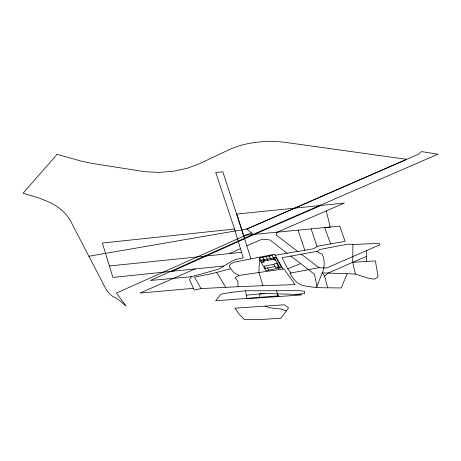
<?xml version="1.0" encoding="UTF-8"?>
<svg xmlns="http://www.w3.org/2000/svg" width="461" height="461" viewBox="0 0 461 461"><rect width="100%" height="100%" fill="white"/><g stroke="black" fill="none" stroke-linecap="round" stroke-linejoin="round"><path stroke-width="0.69" d="M327.69 287.779C320.366 287.929 313.088 287.359 305.879 286.091C297.864 285.054 293.634 279.936 289.877 273.217L319.047 267.685L326.676 268.008L379.749 244.82L379.092 243.345L352.919 244.48L352.671 262.315L355.35 274.082L368.587 278.265L374.303 279.199L378.141 276.9L375.404 260.897L352.671 262.315L328.197 273.091L324.579 276.22L327.69 287.779L341.238 287.958L347.173 273.713L355.35 274.082M366.334 261.335L366.754 250.513M283.083 268.994L274.998 254.916L274.209 254.288L259.601 257.192L258.892 272.491L262.908 285.682L295.086 284.633L283.861 268.884L238.925 275.43L234.931 277.845L237.853 280.974L238.095 286.713L262.908 285.682M259.543 297.829L259.889 293.922L264.845 293.45L301.269 294.573L301.258 294.977L246.963 298.722L245.511 290.741L230.742 292.435L220.923 294.153L215.644 300.854L278.144 295.876L278.421 296.527L276.537 290.764L245.511 290.741M316.448 287.56L322.268 272.658L324.579 276.22M244.664 238.752L222.87 171.855L215.713 172.443L234.522 229.019L243.235 257.901L236.009 259.382L232.004 261.105L218.595 269.166L191.528 276.692L189.483 279.464L194.225 290.119L200.967 288.58L238.095 286.713M286.316 310.945L288.586 307.879L284.379 304.779L234.897 308.184L239.207 314.252L244.33 319.594L260.062 319.565L280.853 318.234L286.316 310.945L281.515 309.089L269.518 307.758L265.075 306.104M319.271 205.635L344.384 203.03L277.061 232.24L276.162 235.041L297.812 251.533L313.613 248.721L317.594 246.197L345.133 241.339L339.711 226.115L252.83 234.522L150.378 280.472L191.534 276.686M251.291 232.811L116.431 293.052L125.888 305.822C121.969 302.871 118.708 299.01 113.93 297.132C107.943 294.147 105.252 287.745 102.33 282.132L71.155 222.11C68.332 216.699 64.286 211.962 59.411 208.297A67.22 38.81 0 0 0 48.192 201.693L39.421 198.161L23.05 193.211L57.106 154.331L81.499 161.183L91.399 163.269L144.794 171.711L159.31 172.379L173.722 171.204L187.368 168.253L199.555 163.667L228.143 150.13A66.816 38.574 0 0 1 248.156 143.613C260.615 141.152 273.454 140.801 286.039 142.484L406.711 159.333L419.061 153.986L421.475 151.583L437.95 154.187L252.83 234.522M259.601 257.192L250.94 258.886L236.764 214.06L320.983 205.462L254.432 234.372L172.224 271.258L112.905 277.441L102.354 243.033L234.522 229.019M195.216 268.849L140 293.063L193.436 288.344M229.359 253.608L240.429 248.669M246.929 228.979L406.711 159.333L246.929 228.979L253.101 234.401M246.9 245.782L262.332 239.126L269.95 239.956L287.07 253.245L297.604 251.372M352.671 262.315L366.524 256.431M352.919 244.48L347.657 244.186L319.836 249.453L317.669 251.216L282.103 257.716L287.722 268.849L300.699 263.583L314.494 274.335L316.955 286.269M200.967 288.58L194.507 277.142L213.455 273.264L230.65 268.7L234.102 272.641L238.925 275.43M250.94 258.886L234.142 262.182L230.218 264.297L229.342 266.562L230.65 268.7M261.347 262.626L264.118 262.096L262.885 259.946M275.373 259.941L274.232 260.16L272.998 258.01M273.782 264.297L264.297 266.112L265.559 268.302M264.7 268.469L275.038 266.487M278.732 265.784L277.585 266.003L278.819 268.152M287.07 253.245L275.447 255.279L274.209 254.288M88.887 256.241L247.108 228.91M170.558 271.431L223.746 266.026M109.522 265.968L241.535 252.351M246.237 295.196L264.845 293.45M243.592 235.369L254.432 234.372M295.38 294.389L304.606 293.594L304.548 291.283L297.328 290.465L276.537 290.764M347.173 273.713L322.418 272.889C324.527 267.345 325.236 259.791 321.957 254.023L316.511 251.418M301.154 254.12L319.047 267.685M290.568 255.913L300.699 263.583M287.722 268.849L290.966 273.01M216.705 272.416L225.66 287.117M274.139 257.791L279.965 267.933M269.051 256.057L271.149 259.704M265.888 256.662L267.985 260.309M262.73 257.267L264.821 260.914M267.472 267.939L268.705 270.088M277.263 293.818L278.144 295.876M330.595 243.909L324.734 227.625L330.243 227.089L326.261 210.908M311.14 228.979L317.076 246.531M298.077 230.275L304.842 250.283M272.209 255.452L259.566 257.872L261.664 261.52L274.307 259.099L272.209 255.452M275.77 257.48L260.113 260.477L265.934 270.619L281.59 267.622L275.77 257.48M276.825 263.485L273.661 264.09L275.759 267.737L278.922 267.132L276.825 263.485"/></g></svg>
